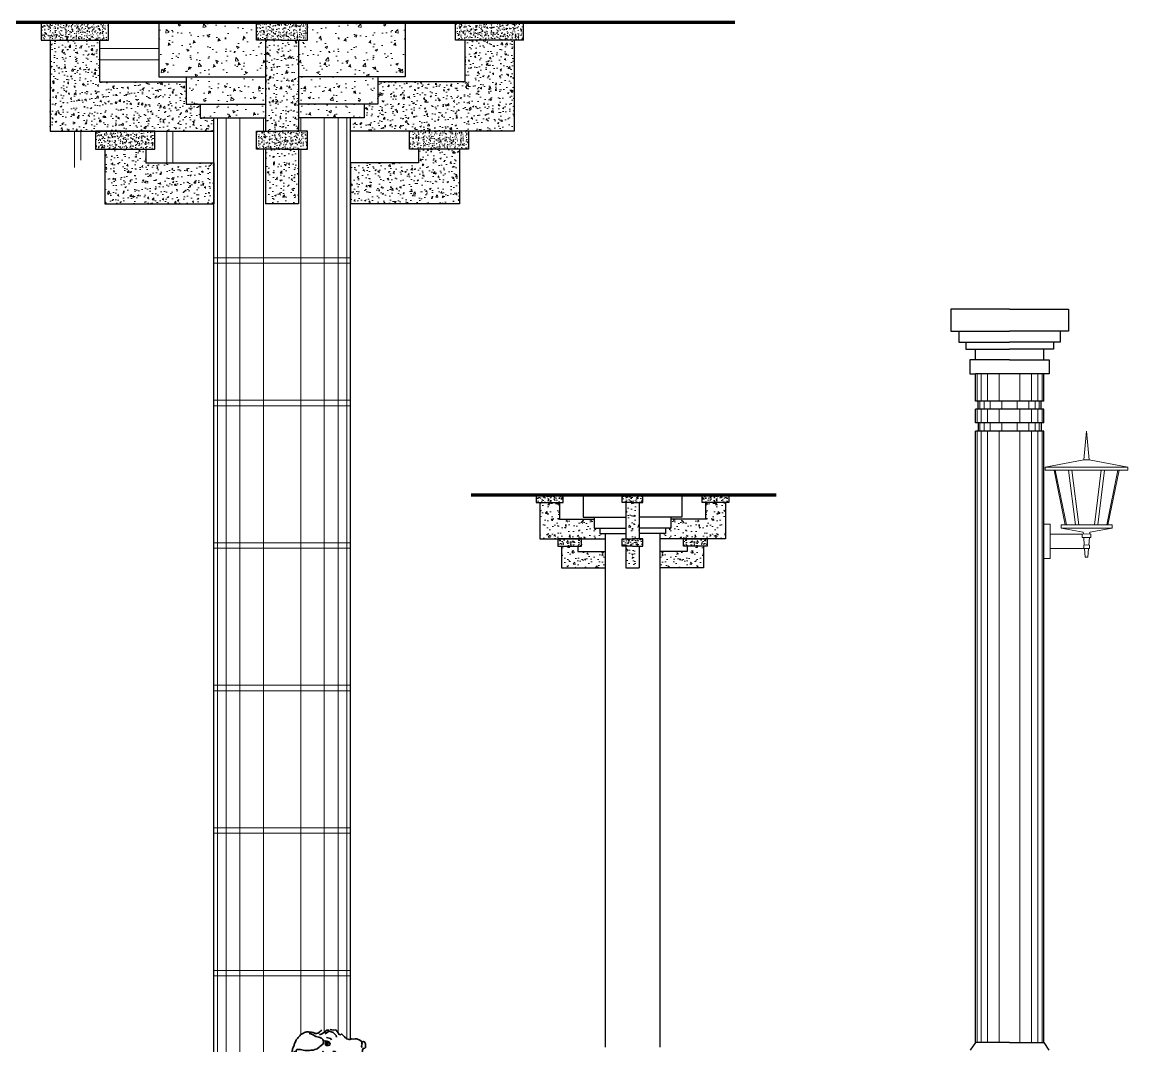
# Model space of a CAD drawing. Header units: millimetres. Extents: x -37049 to 129367, y 25385 to 90033.
# Drawn here: x 61911 to 65952, y 35321 to 39064 of the extents above; entities that cross this region are included whole.
import ezdxf

# ---------------------------------------------------------------- set-up
doc = ezdxf.new("R2010")
doc.units = ezdxf.units.MM
doc.header["$MEASUREMENT"] = 0
for name, color, linetype, lineweight in [('NBONG', 253, 'Continuous', 5), ('NSMANH1', 44, 'Continuous', 5), ('NSMANH2', 75, 'Continuous', 5), ('NTBI', 150, 'Continuous', 20), ('NTHAY1', 61, 'Continuous', 25), ('NTHAY3', 41, 'Continuous', 25), ('NTHAY4', 21, 'Continuous', 25), ('NTUONGTO', 210, 'Continuous', 70), ('NVDUNG', 143, 'Continuous', 13)]:
    doc.layers.add(name, color=color, linetype=linetype, lineweight=lineweight)
pattern_1 = [(50, (-390997.446, -88947.964), (54.6554007, -4.7817257), [5.715, -62.865]), (355, (-390997.446, -88947.964), (-10.572848, 57.316993), [4.572, -50.292]), (100.451, (-390992.89, -88948.36), (44.0827505, 52.5350063), [4.857, -53.427]), (46.1842, (-390997.446, -88932.724), (81.323712, -12.612698), [8.5725, -94.2975]), (96.6356, (-390990.67, -88933.775), (71.22127, 74.227667), [7.2855, -80.1405]), (351.184, (-390997.45, -88932.72), (71.221382, 74.227535), [6.858, -75.438]), (21, (-390989.826, -88936.534), (45.484464, -30.6796556), [5.715, -62.865]), (326, (-390989.826, -88936.534), (18.5406085, 55.25639), [4.572, -50.292]), (71.4514, (-390986.036, -88939.09), (64.024947, 24.5768573), [4.857, -53.427]), (37.5, (-390997.446, -88947.964), (0.926581, 25.3665117), [0, -49.6824, 0, -51.054, 0, -50.4825]), (7.5, (-390997.446, -88947.964), (20.0458988, 30.0541724), [0, -29.1084, 0, -48.5394, 0, -19.2405]), (327.5, (-391014.439, -88947.964), (40.67717855, -1.7186232), [0, -19.05, 0, -59.436, 0, -78.867]), (317.5, (-391022.06, -88947.964), (44.4387544, 7.6279473), [0, -24.765, 0, -39.4716, 0, -56.007])]
pattern_2 = [(50, (-390997.446, -88947.964), (27.3277003, -2.3908628), [2.8575, -31.4325]), (355, (-390997.446, -88947.964), (-5.2864239, 28.6584964), [2.286, -25.146]), (100.451, (-390995.169, -88948.163), (22.0413752, 26.2675032), [2.4285, -26.7135]), (46.1842, (-390997.446, -88940.344), (40.6618561, -6.3063492), [4.28625, -47.14875]), (96.6356, (-390994.057, -88940.87), (35.6106352, 37.1138334), [3.64275, -40.07025]), (351.184, (-390997.446, -88940.344), (35.610691, 37.1137677), [3.429, -37.719]), (21, (-390993.636, -88942.249), (22.742232, -15.3398278), [2.8575, -31.4325]), (326, (-390993.636, -88942.25), (9.2703043, 27.628195), [2.286, -25.146]), (71.4514, (-390991.74, -88943.527), (32.0124736, 12.2884287), [2.4285, -26.7135]), (37.5, (-390997.446, -88947.964), (0.46329049, 12.68325583), [0, -24.8412, 0, -25.527, 0, -25.24125]), (7.5, (-390997.446, -88947.964), (10.02294938, 15.02708622), [0, -14.5542, 0, -24.2697, 0, -9.62025]), (327.5, (-391005.942, -88947.964), (20.33858928, -0.8593116), [0, -9.525, 0, -29.718, 0, -39.4335]), (317.5, (-391009.752, -88947.964), (22.2193772, 3.81397365), [0, -12.3825, 0, -19.7358, 0, -28.0035])]
pattern_3 = [(130, (479960.263, -99977.455), (-27.3277003, -2.3908628), [2.8575, -31.4325]), (185, (479960.263, -99977.455), (5.2864239, 28.6584964), [2.286, -25.146]), (79.549, (479957.985, -99977.655), (-22.0413752, 26.2675032), [2.4285, -26.7135]), (133.8158, (479960.263, -99969.835), (-40.6618561, -6.3063492), [4.28625, -47.14875]), (83.3644, (479956.874, -99970.36), (-35.610635, 37.1138334), [3.64275, -40.07025]), (188.816, (479960.263, -99969.835), (-35.610691, 37.1137677), [3.429, -37.719]), (159, (479956.453, -99971.74), (-22.742232, -15.3398278), [2.8575, -31.4325]), (214, (479956.453, -99971.74), (-9.2703043, 27.628195), [2.286, -25.146]), (108.5486, (479954.558, -99973.02), (-32.0124736, 12.2884287), [2.4285, -26.7135]), (142.5, (479960.263, -99977.455), (-0.46329049, 12.68325583), [0, -24.8412, 0, -25.527, 0, -25.24125]), (172.5, (479960.263, -99977.455), (-10.02294938, 15.02708622), [0, -14.5542, 0, -24.2697, 0, -9.62025]), (212.5, (479968.759, -99977.455), (-20.33858928, -0.8593116), [0, -9.525, 0, -29.718, 0, -39.4335]), (222.5, (479972.569, -99977.455), (-22.2193772, 3.81397366), [0, -12.3825, 0, -19.7358, 0, -28.0035])]
pattern_4 = [(130, (479960.263, -99977.455), (-54.6554007, -4.7817257), [5.715, -62.865]), (185, (479960.26, -99977.455), (10.572848, 57.316993), [4.572, -50.292]), (79.549, (479955.71, -99977.854), (-44.0827505, 52.5350063), [4.857, -53.427]), (133.8158, (479960.26, -99962.215), (-81.323712, -12.612698), [8.5725, -94.2975]), (83.3644, (479953.486, -99963.27), (-71.22127, 74.227667), [7.2855, -80.1405]), (188.816, (479960.26, -99962.215), (-71.221382, 74.227535), [6.858, -75.438]), (159, (479952.643, -99966.025), (-45.484464, -30.6796556), [5.715, -62.865]), (214, (479952.64, -99966.025), (-18.5406085, 55.25639), [4.572, -50.292]), (108.5486, (479948.85, -99968.58), (-64.024947, 24.576857), [4.857, -53.427]), (142.5, (479960.263, -99977.455), (-0.926581, 25.3665117), [0, -49.6824, 0, -51.054, 0, -50.4825]), (172.5, (479960.263, -99977.455), (-20.0458988, 30.0541724), [0, -29.1084, 0, -48.5394, 0, -19.2405]), (212.5, (479977.255, -99977.455), (-40.67717855, -1.7186232), [0, -19.05, 0, -59.436, 0, -78.867]), (222.5, (479984.875, -99977.455), (-44.4387544, 7.6279473), [0, -24.765, 0, -39.4716, 0, -56.007])]

# ---------------------------------------------------------------- blocks, each defined once
blk = doc.blocks.new('A$C6FDB1BD3')
at = {"layer": 'NVDUNG', "lineweight": 35}
for points in [[(530.7, 834.7), (529.1, 833.7), (528.3, 833), (527, 831.2), (526.6, 830.8), (525, 829.8), (524.3, 829.5), (523, 828), (521.4, 825.9), (519.8, 825.2), (518.2, 824.2), (515.5, 823.2), (511.3, 822.8), (508.3, 823), (504.9, 823.2), (503.7, 823.3), (499.7, 825.8), (496, 827.2), (493, 826.7), (490.3, 826.8), (487.3, 827), (484.7, 827.2), (481.3, 828.2), (477.2, 828.5), (475.3, 828.6), (473.3, 827.6), (471.4, 827.4), (468.2, 825.7), (463.9, 823.7), (454.5, 818.3), (453.3, 818), (450.8, 814), (448.3, 811.1), (445, 807.9), (441.8, 804.4), (440.1, 801.8), (437.2, 799), (435.5, 795.7), (434.5, 792), (432.7, 787.9), (430.6, 785), (430, 781.7), (429.8, 779), (429.7, 777.1), (429.2, 776.4), (426.7, 772.8), (425.8, 770.9), (424, 766.9), (423.3, 762), (422.3, 758.7), (422, 753.4), (421.2, 748.1), (418.4, 746), (418, 740), (416.2, 735.2), (414.7, 730.7), (412.6, 727.9), (411.1, 727.2), (409.1, 725.4), (407.4, 723.7), (406.1, 720.7), (405.4, 716.2), (403.3, 713.3), (402, 711.1), (400.8, 705.1), (400.3, 702.5), (399.2, 698), (397.9, 695.1), (396.9, 691.4), (396.6, 687.2), (396.1, 686.1), (395.9, 682.3), (390.9, 681.2), (390.1, 675.5), (390, 673.6), (390.3, 667.9), (390.8, 663.7), (389.7, 658.9), (388.2, 653.7), (383.2, 647.6), (383.2, 646.4), (383.9, 640.3), (383, 632.4), (382.2, 631.7), (379.7, 629.6), (378.6, 624.7), (378.3, 620.2), (375.8, 615.8), (375.5, 611.7), (377.8, 606.6), (381.6, 601.8), (382.7, 600.2), (380.8, 595), (380.5, 591.2), (377.5, 591.1), (373.7, 591.3), (367.1, 589.5), (360.6, 582.7), (358.6, 581.3), (356.1, 578.1), (353.3, 576), (349.7, 573.6), (347.6, 570.3), (345.6, 568.2), (343.1, 565), (342.3, 564.3), (339.5, 562.9), (338.3, 561.5), (338, 557.7), (334.2, 556.5), (333.7, 555.7), (329.1, 548.5), (326.4, 547.9), (325.2, 547.2), (321.5, 543.7), (320.2, 541.5), (316.3, 539.9), (313.2, 538.2), (312.4, 532.5), (309.2, 530.5), (304.2, 528.9), (301, 526.5), (297, 523.4), (292.3, 521.4), (287.2, 519.1), (283.6, 516.7), (279.7, 514.3), (278, 511.4), (274.4, 509.4), (270.5, 508.1), (269.2, 505.2), (266.3, 501.6), (262, 499.2), (258, 496.4), (256.5, 491.2), (256, 489), (250.3, 484.4), (246.4, 482.4), (240.9, 480.2), (230, 475.6), (228.5, 469.6), (227.6, 467.8), (220.9, 464.5), (219.1, 460), (219, 453.6), (218.7, 449.1), (217.9, 448), (211.2, 444.3), (208.4, 442.6), (203.3, 434.2), (201.1, 430.2), (198.7, 428.4), (193.6, 426.1), (193.2, 425.4), (192, 418.7), (187.1, 414.1), (183.6, 412.4), (183.3, 408.2), (180.1, 406.2), (179.1, 402.5), (176.9, 397.7), (175.5, 393.6), (173.4, 390.7), (172.7, 387), (170, 385.6), (167.7, 384.7), (166, 382.1), (165.8, 379.9), (164.6, 378.4), (160.1, 374.6), (160.3, 370.8), (160.7, 366.2), (157.8, 362.6), (156.2, 361.5), (154.2, 359.4), (152.7, 354.6), (151.7, 351.2), (146.5, 347.4), (143.9, 342.3), (144.5, 340.7), (145.4, 337.3), (142.6, 334.8), (141.3, 331.5), (140.3, 328.1), (139.5, 322.9), (133.3, 321), (131.4, 315.5), (131.6, 312), (130, 311), (128.4, 305), (128.6, 301.2), (126.3, 296.1), (125, 293.1), (124.3, 288.3), (122.5, 284.2), (119.5, 279.5), (119.8, 278.3), (120.1, 271.5), (119.2, 269.3), (114.8, 266.1), (116, 255.4), (113.9, 252.9), (113.6, 248.8), (111.7, 242.8), (109.3, 240.7), (107.9, 237.4), (107.7, 235.1), (107.8, 230.2), (107.3, 228.4), (107.6, 222.3), (106.9, 217.8), (106.2, 213.3), (105.7, 211.4), (100.8, 200.3), (100.6, 197.7), (100.9, 191.2), (100.3, 187.5), (99.1, 180.4), (98.7, 175.5), (99.3, 173.1), (98.6, 168.3), (98.9, 161.8), (98.2, 157.3), (98.6, 151.9), (98.8, 148.9), (99.4, 147), (100.5, 145.4), (102.5, 141.8), (100.2, 141.6), (96, 140.8), (91.8, 140.3), (89.1, 140.5), (84.2, 141.2), (79.8, 142.2), (76.4, 143.6), (73.1, 144.6), (70.5, 145.5), (68.3, 146.4), (64.3, 148.6), (62.1, 150.3), (60.6, 151.1), (56.6, 153.3), (53.8, 155.8), (51.6, 157.4), (49.5, 160.6), (47.4, 162.3), (44.1, 164.4), (40.4, 166.2), (36.8, 167.9), (30.4, 168.8), (25.6, 170.6), (18.1, 173), (10.3, 174.3), (5.7, 173.9), (0, 173.9), (2.4, 164.6), (2.6, 162.7), (3.4, 152), (3.6, 148.6), (6.5, 141.6), (9.4, 138.7), (15.5, 134.9), (18.1, 132.8), (21.4, 131.4), (24.6, 128.6), (25.7, 127.7), (30, 124.4), (31.4, 122.8), (35.8, 120.6), (40.6, 119.1), (48.4, 115.9), (49.1, 114.8), (52.7, 112.6), (56.3, 110.5), (60.7, 107.9), (71.1, 103.8), (76.9, 101.1), (80.6, 99.3), (85.3, 96.3), (96.1, 92.6), (97.6, 92.5), (108.4, 89.5), (110.2, 88.6), (113.8, 85.3), (114.8, 83.3), (117.1, 77.9), (119.5, 68.2), (119.7, 66.3), (121.2, 60.1), (121.8, 53.3), (121.6, 50.2), (121.3, 50.6), (130, 39.1), (140.8, 30.7), (153.5, 22.6), (159.1, 21.1), (163.9, 18.9), (169, 15.9), (175.2, 12.4), (186.3, 9), (192, 9), (199.9, 7.3), (208.1, 6), (213.7, 4.9), (224, 0), (232.4, 0.9), (240.8, 6.1), (244.3, 8.5), (247.5, 15.8), (248.7, 22.2), (250.4, 31.2), (248.8, 40), (246.7, 48.1), (243.2, 52.5), (232.5, 57.5), (226.9, 59.3), (221.4, 61.6), (219.6, 62.9), (226.7, 60.9), (230.8, 60.2), (246, 66.4)], [(443.2, 736.8), (442.1, 737.2), (441, 738.4), (439.5, 743.8), (438.1, 750.4), (436.7, 757.7), (436.9, 761.1), (440.5, 764.3), (453.4, 763.4), (462.4, 762), (469.1, 760.8), (479.3, 760.1), (485.8, 760), (491.1, 761.2), (499.1, 761.4), (505.4, 764.4), (513.5, 766.8), (520.7, 772.4), (523.9, 774.5), (527.9, 778), (535.6, 784.3), (536.7, 794.8), (534.8, 801), (529.5, 806), (520.6, 809.6), (509, 811.5), (499.2, 817.5), (490.3, 821.2), (484.3, 821.9)], [(522.7, 817.9), (528.7, 820.5), (539.9, 826.2), (542.1, 827.7), (544.4, 830.6), (549, 834.1), (558.1, 834.9)], [(561.2, 837.2), (567.2, 835.6), (574.7, 835.1), (582, 835.7), (587.9, 828.9), (594.1, 819.4), (599.7, 817.8), (603.3, 821), (608, 816.5), (613.6, 809.7), (622.9, 802.6), (630.4, 801), (633, 800.4), (637.3, 802), (640.8, 802.5), (647.9, 802), (653.3, 802.8), (657.5, 803.3), (661.9, 801.5), (667.9, 799.5), (670.4, 797.8), (674.8, 794.9), (679.1, 792.3), (681, 792.2), (683.7, 793.1), (686.7, 792.2), (690.3, 784.3), (690.5, 781.7), (690.8, 779.8), (691, 777.1), (690.9, 771), (687.8, 769), (681.6, 767.9), (679.3, 761.2), (679.2, 759.7), (678, 752.9), (677.2, 746.9), (676.9, 743.2), (676.7, 740.5), (677, 733.7), (677.6, 726), (677.1, 723.8), (673, 725.2), (671.5, 724.9), (671.1, 720), (667.5, 721.4), (664.9, 723.1), (665.1, 720.4), (663.4, 717.9), (657.5, 725.1), (657.3, 712.3), (657.8, 707.7), (653.3, 708), (649, 717.4), (646.7, 712.2), (646.1, 702.8), (640.3, 702), (635.8, 713.7), (631.4, 715.5), (627.1, 713.2), (619.5, 713.3), (613.3, 712.2), (607.7, 712.6), (601, 714.2), (598.3, 709.1), (595.5, 701.3), (588.7, 706.3), (579.2, 695.2), (585.6, 694.4), (592.7, 692.8), (599.5, 692.7), (605.2, 692.3), (607.4, 691.4), (613, 689.9), (617, 688.5), (621.1, 687.4), (626, 686.7), (629.7, 685.7), (632.3, 684.8), (637.2, 684), (640.5, 682.7), (643.2, 683.6), (648.1, 682.2), (650.3, 682), (653, 681.5), (658.9, 680.3), (661.2, 679.7), (667, 675.9), (667.5, 672.9), (662, 669.8), (653.8, 666.6), (653.7, 664), (654.4, 652.1), (652.2, 642.1), (649.3, 638.5), (641.1, 636), (636.6, 631), (635.6, 621.6), (631.1, 622.3), (629.7, 618.6), (625.6, 620), (625.2, 618.9), (618.2, 617.4), (617.8, 610.7), (611.7, 616.4), (609.1, 612), (600.7, 616), (597.6, 625.7), (593.8, 631.3), (591.5, 636.3), (588.5, 642.6), (587.9, 639.6), (584.3, 637.2), (581.8, 638.5), (577.7, 640.3), (574.8, 641.7), (571.1, 643.4), (565.8, 648.7), (562.3, 653.5), (561.5, 658.5), (559.8, 662), (555.7, 662.7), (550.6, 665.3), (544.8, 669.1), (541.1, 677), (540.7, 681.5), (538.8, 687.7)], [(543.4, 821.5), (547.8, 825.5), (558.1, 830.6), (572.8, 826.3), (583.5, 814.8), (584.5, 808.8)], [(540.5, 795), (542.8, 795.2), (548.8, 794), (552.9, 793.7), (556.2, 791.6), (560.8, 787.5), (561.3, 783.3), (560, 781.1), (558, 779.7), (554.6, 779.2), (550.7, 778.3), (547.7, 778.5), (545.2, 780.2), (543, 781.9), (541.5, 782.4)], [(548.3, 807.3), (563, 803.6), (566.6, 799.6)], [(675.5, 794.5), (677, 788.7), (676.9, 787.5), (678.2, 783.7), (677.6, 780.7), (676.5, 776.6), (676.7, 772.8), (678.1, 771.1)], [(542.9, 569.1), (539.1, 575.4), (536.8, 569.5), (535.4, 570.8), (533, 575.1), (529.9, 579.9), (526.8, 577.8), (523.8, 583.7), (523.2, 587.2), (520.2, 587.7), (518.5, 590.5), (517.5, 597), (515.1, 595.3), (509.6, 598.3), (510.7, 609.6), (509.3, 610.9), (504.1, 612.7), (494, 625.9), (493.6, 636.2), (484.6, 644), (482.1, 645), (479.5, 646.3), (472.6, 650.5), (464.7, 657.2), (457.9, 658), (450.6, 666.8), (453.5, 676.5), (447, 686.4), (450.6, 694.5), (463.2, 695.9), (472.7, 702.9), (468.1, 706.6), (459, 712.9), (447.1, 722.1), (440.3, 733.2), (434.1, 747.6), (430.2, 757.7)], [(524.3, 747.2), (508.1, 729.5), (512, 713.7), (516.4, 705.5), (517.2, 703.5)], [(537.1, 757.4), (535.6, 756.7), (532, 750.9), (531.4, 746.3), (532.7, 739.7), (536.3, 732.5), (543, 723.3), (547.1, 718.7)], [(559.3, 747.4), (557.1, 724.6), (560, 715.5), (557.1, 702.9)], [(571.3, 756.8), (578.9, 757), (587.5, 749.9), (590.9, 743.4), (591.6, 732), (588, 722.6)], [(616.9, 750.8), (621.2, 749.1), (625.5, 743.6), (622.4, 731.5), (620.9, 727.7)], [(644.8, 747.1), (647.9, 736.3), (650, 728.7)], [(612.8, 716.1), (619.5, 708.4), (624, 702), (626.6, 700.3), (629.5, 699.4), (634.3, 696.4), (638.7, 694.2), (641.8, 696.2), (648.2, 700), (650.8, 699.8), (654.4, 697.3), (655.3, 693.4), (656.6, 689.9), (657.9, 682.2), (655.9, 680.5), (655.6, 680.9), (654.8, 685.5), (654.6, 688.2), (652.5, 685.7), (650.5, 684.3), (648.9, 683.2), (648.9, 683.2), (648.9, 683.6), (650, 688.1), (650.6, 691.8), (650, 694.2), (648.2, 695.4), (646.5, 692.9), (646.4, 691.4), (644.8, 689.2), (640.8, 687.2), (639.3, 686.9), (638.8, 690), (638, 690.1), (634.9, 689.1), (632.6, 689.3), (631.6, 690.1), (630.6, 692.8), (627.1, 691.9), (626.7, 692), (624.7, 695.5), (620.5, 694.3), (619, 695.2), (617.1, 695.7), (613.2, 694), (610.9, 693.1), (606.9, 695.6), (606, 699.1), (601.2, 696), (599.1, 698), (597.7, 705), (596.6, 706.2), (592.7, 704.5), (590.8, 703.9), (588.4, 701.8)], [(594.1, 718.7), (596, 716.2)], [(633, 718.5), (635.2, 712.8)], [(545.4, 662.3), (542.5, 658.3), (540.2, 652.7), (538.8, 642.6), (538.2, 634.3), (538.8, 632), (541.1, 626.1), (543.8, 616.5), (544.4, 608.5), (544, 602.8), (543.5, 595.6), (542.9, 592.3), (542.6, 587.7), (543.3, 580.5), (543.3, 575.2), (543.1, 572.5), (542.5, 569.5), (542.2, 565.4), (541.8, 563.9), (535.4, 559.8), (531.2, 560.1), (530.5, 560.1), (524.9, 533.9), (526.2, 530.8), (529.1, 528), (532.2, 523.6), (532.8, 521.3), (535.9, 511.2), (537.7, 505.4), (538.3, 502.7), (539.9, 498), (541, 492.6), (542.9, 486.4), (546.9, 484.3), (549.9, 483.3), (555.3, 479.1), (560.7, 475), (567.3, 465.8), (572.2, 460.5), (574.5, 454.7), (561.8, 458.2), (565, 455.3), (572.5, 448.4), (577.8, 442.3), (581.3, 437.5), (581.8, 434.1), (572.5, 436.6), (571.5, 432.9), (573.7, 431.6), (580.3, 428.5), (587.2, 424.6), (587.6, 424.2), (590.3, 414.2), (588, 408.3), (585, 403.5), (589.7, 399.8), (595, 394.1), (586.9, 397.3), (587.1, 395), (593.2, 384), (583.5, 387.3), (588.2, 377.5), (590.8, 371.6), (578.3, 377.8), (570.4, 377.6), (576, 366.6), (578.2, 364.2), (581.3, 360.9), (571, 364.3), (570.9, 363.2), (573, 355), (560.6, 356.6), (554.7, 348.7), (558.2, 339), (556.6, 336.8), (548, 339.7), (552.8, 326.1), (549.2, 324), (547.7, 318.8), (551.8, 300), (553.6, 294.2), (554.1, 290), (555.4, 286.1), (557.5, 278.7), (559.5, 274), (561.8, 269.7), (566.8, 258.7), (569.1, 253.7), (570.6, 237.6), (570.1, 235), (568.7, 225.2), (568.8, 222.2), (569.7, 213.4), (570.2, 208.5), (570.4, 206.9), (571.8, 199.6), (572.7, 195.4), (573.9, 190.4), (575.3, 183.8), (576.5, 178.4), (577.3, 174.2), (578.1, 169.2), (579.1, 166.9), (580.2, 161.1), (582.4, 154.1), (583.3, 151.4), (586, 145.5), (589.2, 137.7), (591, 136.1), (593.4, 131.8), (597.1, 124.7), (600.5, 119.9), (604.9, 116.9), (608.2, 115.2), (612.1, 111.9), (613.2, 111.4), (621.2, 106.3), (624.5, 103.8), (628.3, 99.8), (629.8, 93.2), (629.7, 92.1), (634.7, 82.3), (634.7, 81.5), (633, 74.1), (632.2, 68), (627.4, 63.4), (620.2, 63.6), (615.3, 63.9), (607.6, 63.3), (600.2, 60.4), (591, 59.1), (582.8, 61.2), (575, 63.6), (568.2, 68.6), (564.6, 71.9), (560.4, 77.1), (557.7, 81.5), (553.9, 86.7), (550.2, 93.4), (549.3, 97.6), (548, 100.7), (547.9, 104.2), (549.1, 111.7), (548.5, 118.5), (546.3, 125.9), (541.9, 133.8), (542, 140.2), (538.3, 146.9), (534.7, 156.3), (534.1, 163.5), (531.8, 174.3), (531.3, 183.8), (526.5, 191.7), (526.2, 197.8), (527.1, 211), (521.7, 220.5), (519.4, 226), (518.9, 234.7), (519, 237.4), (521.6, 242.1), (525.2, 249.8), (524, 260.2), (522.9, 271.2), (521.9, 279.6), (522.3, 284.5), (522.1, 298.2), (521.6, 302.4), (520.1, 307.8)], [(527.7, 681.4), (535.8, 671.1), (535.8, 654.5), (534.1, 646.4)], [(580.6, 662.3), (578.5, 657.4), (577.2, 650.3), (579.2, 645.5)], [(608.7, 658.7), (613.3, 653), (613.7, 638.1), (610.3, 631.6), (609.3, 629.7), (606.8, 627)], [(625.8, 656.1), (629, 643.2), (630.3, 637.4), (628.1, 630.4), (624.1, 628.1)], [(379, 589.2), (382.4, 588.4), (389, 585.8), (395, 584.1), (401.8, 582), (407.2, 579.7), (413.3, 578), (419.5, 575.8), (427, 573.5), (435, 571), (441.6, 569.1), (447.9, 567.8), (455.1, 566.2), (462.3, 565.2), (467.8, 564.3), (475.9, 562.8), (484, 561.2), (491.2, 559.6), (497.8, 558.4), (503, 557), (508.2, 555.8), (513.3, 554.7), (520.5, 552.8), (521.7, 552.5), (524.5, 551.8), (528.9, 550.9), (529.2, 550.9)], [(381.5, 600.6), (384.6, 599.2), (388.8, 596.9), (391.9, 594.9), (397, 592.2), (401.6, 591), (409, 588.5), (414.7, 586.3), (419.3, 585.1), (426.5, 583), (436.3, 581.6), (447.9, 580.5), (454.4, 577.4), (463.3, 574.8), (476.7, 574.4), (486.2, 572.1), (493.1, 570.6), (500, 569.2), (511.4, 568.3), (517.1, 567.3), (521.4, 565.8), (524.3, 564.7), (528.6, 563.7)], [(533.1, 481.4), (529.2, 469.2), (523.2, 475.6), (522.5, 470.8), (513.4, 471), (514.1, 464.1), (506.7, 461.6), (505.8, 460.1), (496.7, 459.6), (492.9, 459.9), (483.6, 462.4), (482, 467.1), (477.8, 465.9), (474.3, 469.9), (460.5, 478.8), (454.2, 470.5), (450.2, 473.8), (443.3, 483.4), (436.8, 482.3), (423.9, 488.1), (432.1, 486), (420.5, 494), (427, 493.6), (419, 499.1), (420.8, 503.1), (412.9, 510.5), (413.8, 512), (405.5, 512.5), (401.4, 513.6), (385.8, 524.1), (379.7, 523), (389.2, 507.9), (374.6, 498.7), (381, 493), (388.7, 483.7), (383.1, 479.2), (386.3, 476.3), (387.2, 473.2), (387, 469), (383.3, 460.2), (379.9, 460.8), (370, 458.8), (378.9, 445.3), (370.2, 445.9)], [(534, 494.3), (546.8, 488.4), (543.1, 500.1)], [(381.5, 445.1), (376.6, 439.4), (381.5, 434.1), (378.9, 428.2), (381.8, 421.6), (378.2, 418.4), (382.8, 413.6), (379.9, 410.7), (382.6, 405.2), (381.7, 403), (385, 396), (383.9, 385), (391.9, 379.9), (393.3, 373), (404.9, 371.5), (406.2, 361.9), (411.3, 359.3), (410.2, 348.4), (413, 345.1), (402.6, 343.2), (405, 338.8), (392.5, 333.6), (392.7, 325.3), (398.9, 316.9), (394.4, 312.3), (404.1, 308.9), (406.8, 298.1), (401, 297), (398.1, 288.5), (388.3, 288.4), (383.2, 286.9), (382.8, 281.2), (380.7, 271.9), (383.3, 266.4), (381.4, 254.7), (368.5, 254.1), (364.5, 245.3), (355.8, 246.2), (355.2, 237.6), (358.2, 231.3), (352, 229.8), (343.2, 216.8), (335.4, 220.3), (325.7, 210.4), (315.2, 196.7), (309.4, 200.5)], [(248.2, 64.3), (253.4, 69.3), (253.5, 70.1), (261.7, 73.3), (261.9, 77.1), (269.4, 81.1), (269.8, 86.4), (282.8, 94.6), (282.8, 99.1), (292.4, 106.8), (291, 113.8), (299.2, 122.7), (297.6, 127), (299.9, 133.3), (298.6, 137.1), (304.3, 147.7), (302.6, 150.9), (306.4, 162), (303.4, 167.5), (305.6, 184.1), (303.3, 188), (298.8, 205.4), (294.9, 209.8), (296.7, 219.9), (288.7, 224.7), (284.4, 239), (276.8, 239.5), (267.9, 258.3), (258.5, 259.7), (243, 272.2), (234.8, 268.6), (226.3, 271), (221.1, 267.2), (209.2, 265.4), (200.7, 257.6), (192, 257.8), (182.4, 244.8), (176.2, 243.4), (169.6, 235.5), (161.5, 233.4), (149.2, 220.6), (145.1, 221.6), (134.2, 223.1), (128.8, 216.3), (122.1, 206.9)], [(454.1, 114), (455.1, 123.8), (455.5, 129.1), (449.5, 129.8), (450.7, 141.9), (446.1, 141.8), (440, 140.7), (450.6, 157.1), (440.2, 161.2), (431.6, 162.2), (442.7, 174.7), (431.1, 177), (436.6, 179.7), (429.3, 189.6), (422.1, 195.4), (427.3, 204.6), (419.7, 209.6), (431.5, 216), (418.1, 220.7), (424.7, 233.6), (420.2, 233.9), (405.8, 223.5), (394.6, 219.7), (387.2, 212.6), (381.4, 205.1), (374.9, 192.2), (376.3, 197.4), (370.8, 194), (366.8, 190.9), (358.5, 180.8), (355.5, 176.1), (353.1, 167.5), (351.9, 161.6), (356.8, 155.9), (359.6, 158), (371.4, 157.9), (373.1, 150.6), (383.9, 157.8), (390.8, 159.3), (395.1, 155.9), (401.4, 147.5), (407.1, 141.9), (410, 140.5), (416.8, 134), (421.3, 128), (425.1, 123.2), (420.5, 116.7), (413.4, 106.5), (402, 100.5)], [(371.1, 154.2), (369.9, 153.5)], [(282.4, 99.2), (283.9, 104), (287.9, 107.1)], [(411.3, 98.7), (403.4, 98.9), (389.2, 97.2), (378.8, 94.5), (367.3, 92.2), (360.3, 90.4), (351.1, 88.8), (338, 86.3), (323.4, 83.1), (305.4, 81.3), (295.3, 82.7), (287.4, 83.3)], [(579.9, 56.5), (586.9, 54.4), (595.6, 53.5), (597.1, 48.1), (594.1, 42.2), (589.1, 41.4), (596.1, 38.7), (601.7, 37.5), (606.3, 32.3), (607.2, 29.5), (605.2, 21.3), (599.2, 17.6), (603.7, 16.1), (608.4, 12.8), (609.3, 10.4), (606.1, 8), (594.2, 5), (585.8, 4.5), (578.5, 3.1), (570.5, 2.5), (554.1, 0.9), (549.3, 3.2), (538.5, 6.6), (528.9, 9.9), (515, 11.6), (507.8, 11.7), (499.8, 16.4), (487.7, 22.9), (480.2, 29.5), (486.6, 34.4), (480.9, 34.8), (473.5, 37.9), (472, 42.6), (462.1, 48.2), (458.1, 50.7), (466.8, 55.8), (461.7, 59.2), (449.8, 67.6), (459.2, 83.7), (444.2, 80.1), (437.5, 81.7), (449.2, 87.4), (451.3, 89.5), (441.3, 88.3), (431.7, 92.4), (424.8, 95.9), (433.8, 105.9), (441.3, 109.9), (431.6, 106.4), (420.1, 100)], [(443.5, 109.4), (454.2, 115.1)], [(213.5, 62.9), (212.9, 65.2), (205.9, 68.4), (197.8, 71.2), (189.1, 71.8), (180.8, 72.7), (172.9, 73.3), (166.2, 74.9), (158, 77), (150.3, 80.5)]]:
    blk.add_lwpolyline(points, dxfattribs=at)
blk = doc.blocks.new('A$C0BA9316D')
at = {"layer": 'NTHAY1', "color": 1}
for p, q in [((153.8, 265.7), (252.4, 265.7)), ((153.8, 239.1), (153.8, 265.7)), ((252.4, 265.7), (252.4, 239.1)), ((252.4, 239.1), (153.8, 239.1)), ((167.1, 239.1), (167.1, 178.3)), ((239.1, 239.1), (239.1, 106.3)), ((167.1, 178.3), (40, 178.3)), ((239.1, 106.3), (0, 106.3)), ((86.1, 106.3), (172.7, 106.3)), ((86.1, 79.7), (86.1, 106.3)), ((159.4, 106.3), (159.4, 106.3)), ((159.4, 106.3), (159.4, 106.3)), ((172.7, 106.3), (172.7, 79.7)), ((0, 60), (0, 0)), ((99.4, 60), (0, 60)), ((172.7, 79.7), (86.1, 79.7)), ((99.4, 79.7), (99.4, 60)), ((159.4, 79.7), (159.4, 0)), ((159.4, 0), (0, 0))]:
    blk.add_line(p, q, dxfattribs=at)
blk = doc.blocks.new('A$C0B460F82')
at = {"layer": 'NTHAY1', "color": 1}
for p, q in [((13.3, 239.1), (13.3, 106.3)), ((61.5, 239.1), (61.5, 106.3)), ((13.3, 79.7), (13.3, 0)), ((61.5, 79.7), (61.5, 0)), ((61.5, 0), (13.3, 0))]:
    blk.add_line(p, q, dxfattribs=at)
for points in [[(37.4, 239.1), (0, 239.1), (0, 265.7), (37.4, 265.7)], [(37.4, 239.1), (74.7, 239.1), (74.7, 265.7), (37.4, 265.7)], [(37.4, 79.7), (0, 79.7), (0, 106.3), (37.4, 106.3)], [(37.4, 79.7), (74.7, 79.7), (74.7, 106.3), (37.4, 106.3)]]:
    blk.add_lwpolyline(points, dxfattribs=at)
blk = doc.blocks.new('A$C64132A0F')
at = {"layer": 'NTBI', "color": 7, "ltscale": 2}
for p, q in [((146.9, 360.7), (156.4, 465.5)), ((166, 360.7), (156.4, 465.5)), ((146.9, 360.7), (5.5, 333.9)), ((5.5, 333.9), (156.4, 333.9)), ((5.5, 333.9), (5.5, 323.2)), ((166, 360.7), (146.9, 360.7)), ((307.3, 333.9), (156.4, 333.9)), ((166, 360.7), (307.3, 333.9)), ((307.3, 333.9), (307.3, 323.2)), ((5.5, 323.2), (156.4, 323.2)), ((37.8, 323.2), (78.7, 122.8)), ((42.1, 323.2), (83, 122.8)), ((90.5, 323.2), (115.9, 122.8)), ((102.7, 323.2), (128.1, 122.8)), ((307.3, 323.2), (156.4, 323.2)), ((210.1, 323.2), (184.8, 122.8)), ((222.3, 323.2), (197, 122.8)), ((270.7, 323.2), (229.8, 122.8)), ((275, 323.2), (234.2, 122.8)), ((63.1, 111.4), (63.1, 122.8)), ((63.1, 122.8), (156.4, 122.8)), ((249.8, 122.8), (156.4, 122.8)), ((249.8, 111.4), (249.8, 122.8)), ((140.5, 89), (23, 89)), ((63.1, 111.4), (156.4, 111.4)), ((63.1, 111.4), (144.2, 96.1)), ((156.4, 90.4), (140.5, 89)), ((140.5, 89), (140.5, 76.5)), ((144.2, 96.1), (144.8, 89.4)), ((249.8, 111.4), (156.4, 111.4)), ((156.4, 90.4), (172.3, 89)), ((168.6, 96.1), (168.1, 89.4)), ((249.8, 111.4), (168.6, 96.1)), ((172.3, 89), (172.3, 76.5)), ((140.5, 76.5), (156.4, 76.5)), ((145.8, 76.5), (148.1, 48.9)), ((156.4, 50), (145.8, 48.6)), ((145.8, 48.6), (145.8, 36.1)), ((172.3, 76.5), (156.4, 76.5)), ((156.4, 50), (167, 48.6)), ((167, 76.5), (164.7, 48.9)), ((167, 48.6), (167, 36.1)), ((145.8, 36.1), (23, 36.1)), ((145.8, 36.1), (156.4, 36.1)), ((149.2, 36.1), (151.8, 5.3)), ((151.8, 5.3), (156.4, 5.3)), ((167, 36.1), (156.4, 36.1)), ((161.1, 5.3), (156.4, 5.3)), ((163.6, 36.1), (161.1, 5.3))]:
    blk.add_line(p, q, dxfattribs=at)
blk.add_lwpolyline([(0, 125.1), (23, 125.1), (23, 0), (0, 0)], dxfattribs=at)

msp = doc.modelspace()

# ---------------------------------------------------------------- hatches: boundary and pattern name
at = {"layer": 'NBONG'}
h = msp.add_hatch(dxfattribs=at)
h.set_pattern_fill('AR-CONC', color=42, scale=0.15, style=0)
h.set_pattern_definition(pattern_2)
h.paths.add_polyline_path([(61980.4, 38997.7), (61980.4, 39064.1), (62226.7, 39064.1), (62226.7, 38997.7)])
h = msp.add_hatch(dxfattribs=at)
h.set_pattern_fill('AR-CONC', color=30, scale=0.5, style=0)
h.set_pattern_definition([(130, (516719.61, -88947.964), (-91.092334, -7.969543), [9.525, -104.775]), (185, (516719.61, -88947.96), (17.621413, 95.528321), [7.62, -83.82]), (79.549, (516712.02, -88948.63), (-73.471251, 87.558344), [8.095, -89.045]), (133.8158, (516719.61, -88922.56), (-135.53952, -21.021164), [14.2875, -157.1625]), (83.3644, (516708.31, -88924.32), (-118.702117, 123.712778), [12.1425, -133.5675]), (188.816, (516719.6, -88922.56), (-118.702303, 123.71256), [11.43, -125.73]), (159, (516706.91, -88928.914), (-75.80744, -51.132759), [9.525, -104.775]), (214, (516706.91, -88928.91), (-30.901014, 92.093983), [7.62, -83.82]), (108.5486, (516700.59, -88933.175), (-106.708245, 40.961429), [8.095, -89.045]), (142.5, (516719.607, -88947.964), (-1.5443016, 42.2775194), [0, -82.804, 0, -85.09, 0, -84.1375]), (172.5, (516719.607, -88947.964), (-33.4098313, 50.0902874), [0, -48.514, 0, -80.899, 0, -32.0675]), (212.5, (516747.928, -88947.964), (-67.7952976, -2.864372), [0, -31.75, 0, -99.06, 0, -131.445]), (222.5, (516760.63, -88947.964), (-74.064591, 12.7132455), [0, -41.275, 0, -65.786, 0, -93.345])])
h.paths.add_polyline_path([(62511.1, 38864), (62411.1, 38864), (62411.1, 39064.1), (62767.7, 39064.1), (62767.7, 38997.7), (62800.9, 38997.7), (62800.9, 38864)])
h.paths.add_polyline_path([(62561.1, 38764), (62511.1, 38764), (62511.1, 38864), (62800.9, 38864), (62800.9, 38764)])
h.paths.add_polyline_path([(62561.1, 38714), (62561.1, 38764), (62800.9, 38764), (62800.9, 38714)])
h = msp.add_hatch(dxfattribs=at)
h.set_pattern_fill('AR-CONC', color=42, scale=0.15, style=0)
h.set_pattern_definition(pattern_2)
h.paths.add_polyline_path([(62954.5, 38997.7), (62954.5, 39064.1), (62861.1, 39064.1), (62861.1, 38997.7)])
h.paths.add_polyline_path([(62861.1, 39064.1), (62767.7, 39064.1), (62767.7, 38997.7), (62861.1, 38997.7)])
h = msp.add_hatch(dxfattribs=at)
h.set_pattern_fill('AR-CONC', color=30, scale=0.5, style=0)
h.set_pattern_definition([(50, (-390997.446, -88947.964), (91.092334, -7.969543), [9.525, -104.775]), (355, (-390997.45, -88947.96), (-17.621413, 95.528321), [7.62, -83.82]), (100.451, (-390989.855, -88948.63), (73.471251, 87.558344), [8.095, -89.045]), (46.1842, (-390997.45, -88922.56), (135.53952, -21.021164), [14.2875, -157.1625]), (96.6356, (-390986.15, -88924.32), (118.702117, 123.712778), [12.1425, -133.5675]), (351.184, (-390997.45, -88922.56), (118.702303, 123.71256), [11.43, -125.73]), (21, (-390984.746, -88928.914), (75.80744, -51.132759), [9.525, -104.775]), (326, (-390984.75, -88928.91), (30.901014, 92.093983), [7.62, -83.82]), (71.4514, (-390978.43, -88933.175), (106.708245, 40.961429), [8.095, -89.045]), (37.5, (-390997.446, -88947.964), (1.5443016, 42.2775194), [0, -82.804, 0, -85.09, 0, -84.1375]), (7.5, (-390997.446, -88947.964), (33.4098313, 50.0902874), [0, -48.514, 0, -80.899, 0, -32.0675]), (327.5, (-391025.767, -88947.964), (67.7952976, -2.864372), [0, -31.75, 0, -99.06, 0, -131.445]), (317.5, (-391038.467, -88947.964), (74.064591, 12.7132455), [0, -41.275, 0, -65.786, 0, -93.345])])
h.paths.add_polyline_path([(63211.1, 38864), (63311.1, 38864), (63311.1, 39064.1), (62954.5, 39064.1), (62954.5, 38997.7), (62921.3, 38997.7), (62921.3, 38864)])
h.paths.add_polyline_path([(63161.1, 38764), (63211.1, 38764), (63211.1, 38864), (62921.3, 38864), (62921.3, 38764)])
h.paths.add_polyline_path([(63161.1, 38714), (63161.1, 38764), (62921.3, 38764), (62921.3, 38714)])
h = msp.add_hatch(dxfattribs=at)
h.set_pattern_fill('AR-CONC', color=42, scale=0.15, style=0)
h.set_pattern_definition(pattern_2)
h.paths.add_polyline_path([(63741.8, 38997.7), (63741.8, 39064.1), (63495.4, 39064.1), (63495.4, 38997.7)])
h = msp.add_hatch(dxfattribs=at)
h.set_pattern_fill('AR-CONC', color=42, scale=0.3, style=0)
h.set_pattern_definition(pattern_1)
h.paths.add_polyline_path([(62511.1, 38845.8), (62511.1, 38764), (62561.1, 38764), (62561.1, 38714), (62611.1, 38714), (62611.1, 38665.8), (62013.6, 38665.8), (62013.6, 38997.7), (62193.6, 38997.7), (62193.6, 38845.8)])
h = msp.add_hatch(dxfattribs=at)
h.set_pattern_fill('AR-CONC', color=42, scale=0.3, style=0)
h.set_pattern_definition(pattern_1)
h.paths.add_polyline_path([(62861.1, 38665.8), (62921.3, 38665.8), (62921.3, 38997.7), (62861.1, 38997.7)])
h.paths.add_polyline_path([(62800.9, 38665.8), (62861.1, 38665.8), (62861.1, 38997.7), (62800.9, 38997.7)])
h = msp.add_hatch(dxfattribs=at)
h.set_pattern_fill('AR-CONC', color=42, scale=0.3, style=0)
h.set_pattern_definition(pattern_1)
h.paths.add_polyline_path([(63211.1, 38845.8), (63211.1, 38764), (63161.1, 38764), (63161.1, 38714), (63111.1, 38714), (63111.1, 38665.8), (63708.6, 38665.8), (63708.6, 38997.7), (63528.6, 38997.7), (63528.6, 38845.8)])
h = msp.add_hatch(dxfattribs=at)
h.set_pattern_fill('AR-CONC', color=42, scale=0.15, style=0)
h.set_pattern_definition(pattern_2)
h.paths.add_polyline_path([(62179.5, 38599.4), (62179.5, 38665.8), (62395.9, 38665.8), (62395.9, 38599.4)])
h = msp.add_hatch(dxfattribs=at)
h.set_pattern_fill('AR-CONC', color=42, scale=0.15, style=0)
h.set_pattern_definition(pattern_2)
h.paths.add_polyline_path([(62954.5, 38599.4), (62954.5, 38665.8), (62861.1, 38665.8), (62861.1, 38599.4)])
h.paths.add_polyline_path([(62861.1, 38599.4), (62861.1, 38665.8), (62767.7, 38665.8), (62767.7, 38599.4)])
h = msp.add_hatch(dxfattribs=at)
h.set_pattern_fill('AR-CONC', color=42, scale=0.15, style=0)
h.set_pattern_definition(pattern_2)
h.paths.add_polyline_path([(63542.6, 38599.4), (63542.6, 38665.8), (63326.2, 38665.8), (63326.2, 38599.4)])
h = msp.add_hatch(dxfattribs=at)
h.set_pattern_fill('AR-CONC', color=42, scale=0.3, style=0)
h.set_pattern_definition(pattern_1)
h.paths.add_polyline_path([(62362.7, 38550.2), (62611.1, 38550.2), (62611.1, 38400.2), (62212.7, 38400.2), (62212.7, 38599.4), (62362.7, 38599.4)])
h = msp.add_hatch(dxfattribs=at)
h.set_pattern_fill('AR-CONC', color=42, scale=0.3, style=0)
h.set_pattern_definition(pattern_1)
h.paths.add_polyline_path([(62861.1, 38400.2), (62921.3, 38400.2), (62921.3, 38599.4), (62861.1, 38599.4)])
h.paths.add_polyline_path([(62861.1, 38599.4), (62800.9, 38599.4), (62800.9, 38400.2), (62861.1, 38400.2)])
h = msp.add_hatch(dxfattribs=at)
h.set_pattern_fill('AR-CONC', color=42, scale=0.3, style=0)
h.set_pattern_definition(pattern_1)
h.paths.add_polyline_path([(63359.4, 38550.2), (63111.1, 38550.2), (63111.1, 38400.2), (63509.4, 38400.2), (63509.4, 38599.4), (63359.4, 38599.4)])
h = msp.add_hatch(dxfattribs=at)
h.set_pattern_fill('AR-CONC', color=42, scale=0.15, style=0)
h.set_pattern_definition([(50, (-351676.518, -99977.455), (27.3277003, -2.3908628), [2.8575, -31.4325]), (355, (-351676.518, -99977.455), (-5.2864239, 28.6584964), [2.286, -25.146]), (100.451, (-351674.24, -99977.655), (22.0413752, 26.2675032), [2.4285, -26.7135]), (46.1842, (-351676.518, -99969.835), (40.6618561, -6.3063492), [4.28625, -47.14875]), (96.6356, (-351673.13, -99970.36), (35.610635, 37.1138334), [3.64275, -40.07025]), (351.184, (-351676.518, -99969.835), (35.610691, 37.1137677), [3.429, -37.719]), (21, (-351672.708, -99971.74), (22.742232, -15.3398278), [2.8575, -31.4325]), (326, (-351672.708, -99971.74), (9.2703043, 27.628195), [2.286, -25.146]), (71.4514, (-351670.812, -99973.02), (32.0124736, 12.2884287), [2.4285, -26.7135]), (37.5, (-351676.518, -99977.455), (0.46329049, 12.68325583), [0, -24.8412, 0, -25.527, 0, -25.24125]), (7.5, (-351676.518, -99977.455), (10.02294938, 15.02708622), [0, -14.5542, 0, -24.2697, 0, -9.62025]), (327.5, (-351685.014, -99977.455), (20.33858928, -0.8593116), [0, -9.525, 0, -29.718, 0, -39.4335]), (317.5, (-351688.824, -99977.455), (22.2193772, 3.81397365), [0, -12.3825, 0, -19.7358, 0, -28.0035])])
h.paths.add_polyline_path([(63888.1, 37308), (63888.1, 37334.6), (63789.5, 37334.6), (63789.5, 37308)])
h.paths.add_polyline_path([(63869.2, 37175.2), (63869.2, 37148.7), (63955.8, 37148.7), (63955.8, 37175.2)])
h = msp.add_hatch(dxfattribs=at)
h.set_pattern_fill('AR-CONC', color=42, scale=0.3, style=0)
h.set_pattern_definition([(50, (-351676.518, -99977.455), (54.6554007, -4.7817257), [5.715, -62.865]), (355, (-351676.52, -99977.455), (-10.572848, 57.316993), [4.572, -50.292]), (100.451, (-351671.963, -99977.854), (44.0827505, 52.5350063), [4.857, -53.427]), (46.1842, (-351676.52, -99962.215), (81.323712, -12.612698), [8.5725, -94.2975]), (96.6356, (-351669.74, -99963.27), (71.22127, 74.227667), [7.2855, -80.1405]), (351.184, (-351676.52, -99962.215), (71.221382, 74.227535), [6.858, -75.438]), (21, (-351668.898, -99966.025), (45.484464, -30.6796556), [5.715, -62.865]), (326, (-351668.9, -99966.025), (18.5406085, 55.25639), [4.572, -50.292]), (71.4514, (-351665.107, -99968.58), (64.024947, 24.576857), [4.857, -53.427]), (37.5, (-351676.518, -99977.455), (0.926581, 25.3665117), [0, -49.6824, 0, -51.054, 0, -50.4825]), (7.5, (-351676.518, -99977.455), (20.0458988, 30.0541724), [0, -29.1084, 0, -48.5394, 0, -19.2405]), (327.5, (-351693.51, -99977.455), (40.67717855, -1.7186232), [0, -19.05, 0, -59.436, 0, -78.867]), (317.5, (-351701.13, -99977.455), (44.4387544, 7.6279473), [0, -24.765, 0, -39.4716, 0, -56.007])])
h.paths.add_polyline_path([(63874.8, 37247.2), (63874.8, 37308), (63802.8, 37308), (63802.8, 37175.2), (64041.8, 37175.2), (64041.8, 37194.5), (64021.8, 37194.5), (64021.8, 37214.5), (64001.8, 37214.5), (64001.8, 37247.2)])
h.paths.add_polyline_path([(63942.5, 37129), (63942.5, 37148.7), (63882.4, 37148.7), (63882.4, 37069), (64041.8, 37069), (64041.8, 37129)])
h = msp.add_hatch(dxfattribs=at)
h.set_pattern_fill('AR-CONC', color=42, scale=0.15, style=0)
h.set_pattern_definition(pattern_3)
h.paths.add_polyline_path([(64104.5, 37148.7), (64104.5, 37175.2), (64141.9, 37175.2), (64179.2, 37175.2), (64179.2, 37148.7), (64141.9, 37148.7)])
h.paths.add_polyline_path([(64104.5, 37308), (64104.5, 37334.6), (64179.2, 37334.6), (64179.2, 37308), (64141.9, 37308)])
h = msp.add_hatch(dxfattribs=at)
h.set_pattern_fill('AR-CONC', color=42, scale=0.3, style=0)
h.set_pattern_definition(pattern_4)
h.paths.add_polyline_path([(64117.8, 37308), (64141.9, 37308), (64166, 37308), (64166, 37175.2), (64141.9, 37175.2), (64117.8, 37175.2)])
h.paths.add_polyline_path([(64117.8, 37148.7), (64141.9, 37148.7), (64166, 37148.7), (64166, 37069), (64117.8, 37069)])
h = msp.add_hatch(dxfattribs=at)
h.set_pattern_fill('AR-CONC', color=42, scale=0.3, style=0)
h.set_pattern_definition(pattern_4)
h.paths.add_polyline_path([(64409, 37247.2), (64409, 37308), (64481, 37308), (64481, 37175.2), (64241.9, 37175.2), (64241.9, 37194.5), (64261.9, 37194.5), (64261.9, 37214.5), (64281.9, 37214.5), (64281.9, 37247.2)])
h.paths.add_polyline_path([(64341.3, 37129), (64341.3, 37148.7), (64401.3, 37148.7), (64401.3, 37069), (64241.9, 37069), (64241.9, 37129)])
h = msp.add_hatch(dxfattribs=at)
h.set_pattern_fill('AR-CONC', color=42, scale=0.15, style=0)
h.set_pattern_definition(pattern_3)
h.paths.add_polyline_path([(64395.7, 37308), (64395.7, 37334.6), (64494.3, 37334.6), (64494.3, 37308)])
h.paths.add_polyline_path([(64414.6, 37175.2), (64414.6, 37148.7), (64328, 37148.7), (64328, 37175.2)])
at = {"layer": 'NTHAY1'}
msp.add_hatch(color=7, dxfattribs=at).paths.add_polyline_path([(63029.1, 35330.8, 1), (63018.1, 35330.8, 1)])

# ---------------------------------------------------------------- linework, layer by layer
at = {"layer": 'NSMANH1'}
for p, q in [((62411.1, 38967.3), (62193.6, 38967.3)), ((62411.1, 38926.1), (62193.6, 38926.1)), ((62102.9, 38532.2), (62102.9, 38665.8)), ((62125.1, 38558.8), (62125.1, 38665.8)), ((62439.3, 38550.2), (62439.3, 38665.8)), ((62461.4, 38550.2), (62461.4, 38665.8))]:
    msp.add_line(p, q, dxfattribs=at)
at = {"layer": 'NSMANH1', "ltscale": 5}
for p, q in [((65401, 37678.5, -25.1), (65401, 37778.5)), ((65416.3, 37678.5, -25.1), (65416.3, 37778.5)), ((65439.3, 37678.5, -25.1), (65439.3, 37778.5)), ((65481.7, 37678.5, -25.1), (65481.7, 37778.5)), ((65557.7, 37678.5, -25.1), (65557.7, 37778.5)), ((65600.1, 37678.5, -25.1), (65600.1, 37778.5)), ((65623.1, 37678.5, -25.1), (65623.1, 37778.5)), ((65638.4, 37678.5, -25.1), (65638.4, 37778.5)), ((65411, 37648.5), (65411, 37678.5)), ((65426.3, 37648.5), (65426.3, 37678.5)), ((65449.3, 37648.5), (65449.3, 37678.5)), ((65491.7, 37648.5), (65491.7, 37678.5)), ((65547.7, 37648.5), (65547.7, 37678.5)), ((65590.1, 37648.5), (65590.1, 37678.5)), ((65613.1, 37648.5), (65613.1, 37678.5)), ((65628.4, 37648.5), (65628.4, 37678.5)), ((65401, 37598.5, -45.2), (65401, 37648.5, -32.6)), ((65416.3, 37598.5, -45.2), (65416.3, 37648.5, -32.6)), ((65439.3, 37598.5, -45.2), (65439.3, 37648.5, -32.6)), ((65481.7, 37598.5, -45.2), (65481.7, 37648.5, -32.6)), ((65557.7, 37598.5, -45.2), (65557.7, 37648.5, -32.6)), ((65600.1, 37598.5, -45.2), (65600.1, 37648.5, -32.6)), ((65623.1, 37598.5, -45.2), (65623.1, 37648.5, -32.6)), ((65638.4, 37598.5, -45.2), (65638.4, 37648.5, -32.6)), ((65411, 37598.5), (65411, 37568.5)), ((65426.3, 37598.5), (65426.3, 37568.5)), ((65449.3, 37598.5), (65449.3, 37568.5)), ((65491.7, 37598.5), (65491.7, 37568.5)), ((65547.7, 37598.5), (65547.7, 37568.5)), ((65590.1, 37598.5), (65590.1, 37568.5)), ((65613.1, 37598.5), (65613.1, 37568.5)), ((65628.4, 37598.5), (65628.4, 37568.5)), ((65401, 35333.9, -555.2), (65401, 37568.5, -55.3)), ((65416.3, 35333.9, -555.2), (65416.3, 37568.5, -55.3)), ((65439.3, 35333.9, -555.2), (65439.3, 37568.5, -55.3)), ((65481.7, 35333.9, -555.2), (65481.7, 37568.5, -55.3)), ((65557.7, 35333.9, -529.4), (65557.7, 37568.5, -55.3)), ((65600.1, 35333.9, -529.4), (65600.1, 37568.5, -55.3)), ((65623.1, 35333.9, -529.4), (65623.1, 37568.5, -55.3)), ((65638.4, 35333.9, -529.4), (65638.4, 37568.5, -55.3))]:
    msp.add_line(p, q, dxfattribs=at)
at = {"layer": 'NSMANH2'}
for p, q in [((62624.6, 34893.4), (62624.6, 38714)), ((62656.3, 34950.7), (62656.3, 38714)), ((62706.8, 35020.2), (62706.8, 38714)), ((62792.9, 38665.8), (62792.9, 38714)), ((62929.3, 38665.8), (62929.3, 38714)), ((63015.3, 35370.3), (63015.3, 38714)), ((63065.9, 35368.7), (63065.9, 38714)), ((63097.6, 35347), (63097.6, 38714)), ((62792.9, 35084.3), (62792.9, 38599.4)), ((62929.3, 35362.1), (62929.3, 38599.4)), ((62611.1, 38202.8), (63111.1, 38202.8)), ((62611.1, 38182.8), (63111.1, 38182.8)), ((62611.1, 37681.7), (63111.1, 37681.7)), ((62611.1, 37661.7), (63111.1, 37661.7)), ((62611.1, 37160.6), (63111.1, 37160.6)), ((62611.1, 37140.6), (63111.1, 37140.6)), ((62611.1, 36639.4), (63111.1, 36639.4)), ((62611.1, 36619.4), (63111.1, 36619.4)), ((62611.1, 36118.3), (63111.1, 36118.3)), ((62611.1, 36098.3), (63111.1, 36098.3)), ((62611.1, 35597.2), (63111.1, 35597.2)), ((62611.1, 35577.2), (63111.1, 35577.2))]:
    msp.add_line(p, q, dxfattribs=at)
at = {"layer": 'NTHAY1'}
for p, q in [((62226.7, 39064.1), (61980.4, 39064.1)), ((61980.4, 39064.1), (61980.4, 38997.7)), ((62226.7, 38997.7), (62226.7, 39064.1)), ((63495.4, 38997.7), (63495.4, 39064.1)), ((63741.8, 39064.1), (63741.8, 38997.7)), ((61980.4, 38997.7), (62226.7, 38997.7)), ((62013.6, 38997.7), (62013.6, 38665.8)), ((62193.6, 38997.7), (62193.6, 38845.8)), ((62800.9, 38997.7), (62800.9, 38665.8)), ((62921.3, 38997.7), (62921.3, 38665.8)), ((63741.8, 38997.7), (63495.4, 38997.7)), ((63528.6, 38997.7), (63528.6, 38845.8)), ((63708.6, 38997.7), (63708.6, 38665.8)), ((62193.6, 38845.8), (62511.1, 38845.8)), ((62511.1, 38864), (62800.9, 38864)), ((63211.1, 38864), (62921.3, 38864)), ((63528.6, 38845.8), (63211.1, 38845.8)), ((62561.1, 38764), (62800.9, 38764)), ((63161.1, 38764), (62921.3, 38764)), ((62013.6, 38665.8), (62611.1, 38665.8)), ((62395.9, 38665.8), (62179.5, 38665.8)), ((62179.5, 38665.8), (62179.5, 38599.4)), ((62212.7, 38665.8), (62212.7, 38665.8)), ((62212.7, 38665.8), (62212.7, 38665.8)), ((62395.9, 38599.4), (62395.9, 38665.8)), ((63708.6, 38665.8), (63111.1, 38665.8)), ((63326.2, 38599.4), (63326.2, 38665.8)), ((63542.6, 38665.8), (63542.6, 38599.4)), ((62179.5, 38599.4), (62395.9, 38599.4)), ((62212.7, 38599.4), (62212.7, 38400.2)), ((62362.7, 38599.4), (62362.7, 38550.2)), ((62800.9, 38599.4), (62800.9, 38400.2)), ((62921.3, 38599.4), (62921.3, 38400.2)), ((63542.6, 38599.4), (63326.2, 38599.4)), ((63359.4, 38599.4), (63359.4, 38550.2)), ((63509.4, 38599.4), (63509.4, 38400.2)), ((62362.7, 38550.2), (62611.1, 38550.2)), ((62611.1, 38550.2), (62611.1, 38400.2)), ((63111.1, 38550.2), (63111.1, 38400.2)), ((63359.4, 38550.2), (63111.1, 38550.2)), ((62212.7, 38400.2), (62611.1, 38400.2)), ((62921.3, 38400.2), (62800.9, 38400.2)), ((63509.4, 38400.2), (63111.1, 38400.2)), ((64241.9, 37129), (64241.9, 37069))]:
    msp.add_line(p, q, dxfattribs=at)
at = {"layer": 'NTHAY1', "lineweight": 30}
for p, q in [((62611.1, 34865.7), (62611.1, 38714)), ((63111.1, 35345.4), (63111.1, 38714))]:
    msp.add_line(p, q, dxfattribs=at)
at = {"layer": 'NTHAY1', "ltscale": 200}
for p, q in [((65394.7, 35333.9, -555.2), (65394.7, 37568.5, -55.3)), ((65644.7, 35333.9), (65644.7, 37568.5))]:
    msp.add_line(p, q, dxfattribs=at)
at = {"layer": 'NTHAY1', "color": 1}
for p, q in [((64001.8, 37254.5), (64117.8, 37254.5)), ((64281.9, 37254.5), (64166, 37254.5)), ((64021.8, 37214.5), (64117.8, 37214.5)), ((64261.9, 37214.5), (64166, 37214.5))]:
    msp.add_line(p, q, dxfattribs=at)
at = {"layer": 'NTHAY1', "color": 1, "lineweight": 30}
for p, q in [((64041.8, 37194.5), (64041.8, 35317.1)), ((64241.9, 37194.5), (64241.9, 35317.1))]:
    msp.add_line(p, q, dxfattribs=at)
at = {"layer": 'NTHAY1', "lineweight": 30}
for points in [[(62411.1, 39064.1), (62411.1, 38864), (62511.1, 38864), (62511.1, 38764), (62561.1, 38764), (62561.1, 38714), (62800.9, 38714)], [(63311.1, 39064.1), (63311.1, 38864), (63211.1, 38864), (63211.1, 38764), (63161.1, 38764), (63161.1, 38714), (62921.3, 38714)]]:
    msp.add_lwpolyline(points, dxfattribs=at)
at = {"layer": 'NTHAY1'}
for points in [[(62861.1, 38997.7), (62767.7, 38997.7), (62767.7, 39064.1), (62861.1, 39064.1)], [(62861.1, 38997.7), (62954.5, 38997.7), (62954.5, 39064.1), (62861.1, 39064.1)], [(62861.1, 38599.4), (62767.7, 38599.4), (62767.7, 38665.8), (62861.1, 38665.8)], [(62861.1, 38599.4), (62954.5, 38599.4), (62954.5, 38665.8), (62861.1, 38665.8)]]:
    msp.add_lwpolyline(points, dxfattribs=at)
at = {"layer": 'NTHAY1', "color": 1, "lineweight": 30}
for points in [[(63961.8, 37334.6), (63961.8, 37254.5), (64001.8, 37254.5), (64001.8, 37214.5), (64021.8, 37214.5), (64021.8, 37194.5), (64117.8, 37194.5)], [(64321.9, 37334.6), (64321.9, 37254.5), (64281.9, 37254.5), (64281.9, 37214.5), (64261.9, 37214.5), (64261.9, 37194.5), (64166, 37194.5)]]:
    msp.add_lwpolyline(points, dxfattribs=at)
at = {"layer": 'NTHAY1', "color": 7}
msp.add_circle((63023.6, 35330.8), 5.52, dxfattribs=at)
at = {"layer": 'NTHAY3'}
for p, q in [((65394.7, 37678.5, -25.1), (65394.7, 37778.5)), ((65644.7, 37678.5, -25.1), (65644.7, 37778.5)), ((65644.7, 37678.5), (65394.7, 37678.5)), ((65404.7, 37648.5), (65404.7, 37678.5)), ((65634.7, 37648.5), (65634.7, 37678.5)), ((65644.7, 37648.5), (65394.7, 37648.5)), ((65394.7, 37598.5, -45.2), (65394.7, 37648.5, -32.6)), ((65644.7, 37598.5, -45.2), (65644.7, 37648.5, -32.6)), ((65644.7, 37598.5), (65394.7, 37598.5)), ((65404.7, 37598.5), (65404.7, 37568.5)), ((65634.7, 37598.5), (65634.7, 37568.5)), ((65644.7, 37568.5), (65394.7, 37568.5)), ((65394.7, 35333.9, -616.3), (65376.2, 35305.2, -616.3)), ((65519.7, 35333.9, -616.3), (65394.7, 35333.9, -616.3)), ((65519.7, 35333.9, -616.3), (65644.7, 35333.9, -616.3)), ((65644.7, 35333.9, -616.3), (65663.3, 35305.2, -616.3))]:
    msp.add_line(p, q, dxfattribs=at)
at = {"layer": 'NTHAY4'}
for p, q in [((65334.4, 37933.8), (65519.7, 37933.8, -2102.7)), ((65705, 37933.8), (65519.7, 37933.8, -2102.7)), ((65359.6, 37893.6), (65519.7, 37893.6, -2102.7)), ((65394.7, 37828.9), (65394.7, 37868.6)), ((65394.7, 37828.9), (65394.7, 37868.6)), ((65679.9, 37893.6), (65519.7, 37893.6, -2102.7)), ((65644.7, 37828.9), (65644.7, 37868.6)), ((65644.7, 37828.9), (65644.7, 37868.6)), ((65644.7, 37778.5), (65394.7, 37778.5))]:
    msp.add_line(p, q, dxfattribs=at)
for points in [[(65519.7, 38014.2), (65304.4, 38014.2), (65304.4, 37933.8), (65334.4, 37933.8), (65334.4, 37893.6), (65359.6, 37893.6), (65359.6, 37868.6), (65519.7, 37868.6)], [(65519.7, 38014.2), (65735, 38014.2), (65735, 37933.8), (65705, 37933.8), (65705, 37893.6), (65679.9, 37893.6), (65679.9, 37868.6), (65519.7, 37868.6)], [(65519.7, 37828.9), (65374.6, 37828.9), (65374.6, 37778.5), (65394.7, 37778.5)], [(65519.7, 37828.9), (65664.9, 37828.9), (65664.9, 37778.5), (65644.7, 37778.5)]]:
    msp.add_lwpolyline(points, dxfattribs=at)
at = {"layer": 'NTUONGTO', "ltscale": 100}
for p, q in [((61205.9, 39064.1), (64516.2, 39064.1)), ((64666.8, 37334.6), (63552.5, 37334.6))]:
    msp.add_line(p, q, dxfattribs=at)

# ---------------------------------------------------------------- block references
at = {"layer": 'NTBI'}
msp.add_blockref('A$C64132A0F', (65644.7, 37103.1), dxfattribs=at)
at = {"layer": 'NTHAY1', "xscale": -1}
for name, p in [('A$C0BA9316D', (64041.8, 37069)), ('A$C0B460F82', (64179.2, 37069))]:
    msp.add_blockref(name, p, dxfattribs=at)
at = {"layer": 'NTHAY1'}
for name, p in [('A$C0BA9316D', (64241.9, 37069)), ('A$C6FDB1BD3', (62475.3, 34544))]:
    msp.add_blockref(name, p, dxfattribs=at)

doc.saveas('drawing.dxf')
